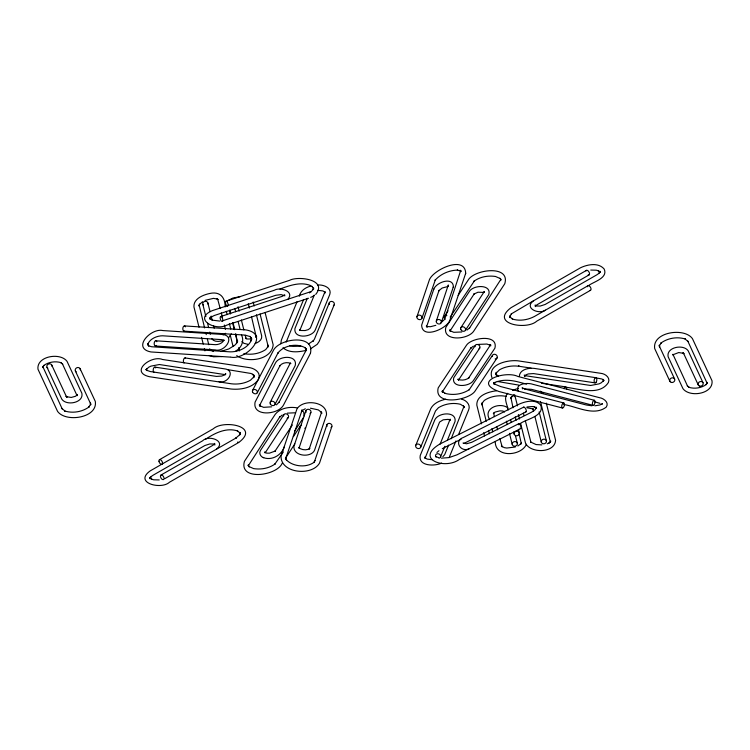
<?xml version="1.0" encoding="UTF-8"?>
<svg xmlns="http://www.w3.org/2000/svg" width="750" height="750" viewBox="0 0 750 750"><rect width="100%" height="100%" fill="white"/><g stroke="black" fill="none" stroke-linecap="round" stroke-linejoin="round"><path stroke-width="1.12" d="M441.394 322.312L453.394 286.734C453.019 276.188 435.741 282.422 433.659 289.528M223.856 340.144L223.978 340.022C222.787 343.087 218.513 344.719 215.475 344.672L155.897 340.8M284.644 295.369L284.7 294.769L282.478 296.25L220.706 316.547M433.847 288.984L421.641 325.134C422.1 339.675 446.381 328.744 449.662 320.803L465.694 273.281C465.028 254.831 433.341 269.672 429.413 279.769L416.916 316.819M299.906 330.206L314.306 295.078A2.625 2.212 22.3 0 1 313.978 295.566M199.05 305.428L199.125 304.856L204.591 327.919M237.441 341.531L237.356 342.103L235.8 333.853M258.853 378.047C260.916 371.878 253.622 367.922 248.456 367.491L185.034 357.919M305.503 351.637L306.253 349.041L306.112 350.184L305.728 348.281L306.272 349.294L304.913 347.597L305.372 347.897C297.159 342.797 283.312 345.413 277.706 353.353L278.006 352.913L257.25 392.784M305.653 351.094L278.962 402.459L279.262 402.019L276.412 404.869M274.913 404.559L295.219 365.559C297.853 354.637 278.981 355.463 275.409 363.094L255.084 402.122C252.103 417.103 278.484 414.984 283.584 404.906L310.406 353.409C315.131 333.6 279.225 338.409 273.375 350.466L252.534 390.487M310.556 352.875L310.406 353.409M258.469 379.434L258.628 378.881M304.069 415.959L303.806 412.35L301.791 409.903M484.172 292.059L484.341 291.488L460.791 327.816M500.709 279.947L500.878 279.375L469.444 328.172L469.744 327.731L466.988 330.094M524.578 375.928L524.241 375.038L525.347 375.759L525.769 374.897L528.337 373.922L533.522 373.584L595.144 382.884M526.462 444.244C521.334 456.038 495.347 458.222 495.253 441.853M305.963 410.597L293.962 446.184C292.8 456.038 310.463 458.306 314.484 450.422L326.503 414.797C327.244 401.316 303 398.672 296.925 409.022L281.062 456.019C280.387 473.269 311.728 476.447 319.491 463.163L331.819 426.637M310.837 412.538L298.988 448.238L298.744 447.45C301.125 450.122 307.191 450.684 309.881 448.35L309.159 449.175L321.534 412.275L321.778 413.4L321.178 412.013L321.534 412.434L318.328 409.894L310.425 408.197M326.944 424.697L314.672 461.062L314.981 460.566L313.753 462.525L314.184 462.178C306.619 468.047 292.753 466.753 286.247 459.741L286.594 460.153L285.741 458.175L285.984 459.3L286.134 457.219L285.994 457.791L301.734 411.122L301.434 411.609L302.213 410.363L301.791 410.709L305.316 408.759M421.837 318.488A2.625 2.241 18.6 0 0 419.184 315.094A2.625 2.241 18.6 0 0 417.384 318.553A2.625 2.241 18.6 0 0 421.837 318.488L435.328 279.891L435.019 280.294C440.653 273.9 449.297 270.244 457.772 270.094L457.284 270.038L460.903 271.2L460.116 270.262L460.856 271.631L460.716 270.413L444.778 319.003M426.609 326.672L439.069 290.325L438.544 291.309M436.284 321.197L448.294 284.981L448.472 286.238M453.206 287.297L453.394 286.734M465.506 273.844L465.694 273.281M265.097 452.944L288.403 417.291M297.122 301.556L281.344 340.106L280.8 343.753M299.316 296.203C300.516 290.794 305.438 287.484 310.5 286.153M286.181 342.113L303.6 299.559M307.322 298.322L294.928 328.584C293.494 339.094 311.681 337.575 315.141 330.225L329.756 294.516C332.194 287.644 322.95 284.344 317.625 285.056M329.4 302.606L314.475 339.075L313.106 341.137L313.397 340.706L308.456 343.997M334.181 304.772L319.191 341.381L317.231 344.316L310.538 348.816M415.819 445.228L430.809 408.619C433.659 403.125 439.903 400.566 445.603 399.234M420.6 447.394A2.625 2.212 22.3 0 0 417.834 444.028A2.625 2.212 22.3 0 0 416.194 447.506A2.625 2.212 22.3 0 0 420.6 447.394L435.525 410.925L438.469 407.681C444.966 403.781 453.066 402.45 460.444 404.288L463.8 406.416L463.463 405.938L464.156 407.625L463.959 406.453L451.191 438.741M440.1 444.159L450.169 419.147L450.366 420.328L448.172 419.353L443.184 419.831L439.584 422.072L425.053 458.212L424.856 457.031L425.334 458.203L424.997 457.725L427.106 459.084L432.262 459.694M440.466 457.078L444.891 446.269M447.553 439.791L455.072 421.416C456.506 410.906 438.319 412.425 434.859 419.775L420.244 455.484C418.106 466.462 435.094 466.378 441.656 463.069M448.575 445.125L444.656 454.697L442.856 456.656M449.372 457.003L455.944 440.944M458.578 434.522L468.656 409.894C470.831 404.916 466.247 400.106 461.531 399.178M231.319 333.816L228.909 337.397M198.797 305.953L199.744 303.984M236.438 343.603L237.694 341.006M270.206 402.262L290.372 362.944L290.569 363.497M518.925 365.428L518.409 366.094M283.772 414.844L260.447 450.459C258.675 453.253 260.653 456.956 263.709 457.706M292.378 424.978L274.95 451.275L275.344 450.994L269.503 453.159L266.653 453.159L264.572 452.025L264.919 452.512M284.428 446.625C281.512 455.241 271.959 460.884 263.241 457.575M294.525 431.212L303.356 417.722M283.35 451.95L274.856 464.109L275.25 463.837C269.147 468.366 261.056 469.762 253.641 468.609L248.906 466.528L249.366 466.856L248.156 465.262L248.691 466.322L248.466 464.559L248.306 465.731L279.75 416.934L279.441 417.375L282.206 415.012M293.391 436.622L300.291 426.084M282.225 463.163C277.2 475.781 238.828 481.256 244.416 461.372L275.222 414.337C280.172 408.009 289.425 406.566 296.944 407.812M285.384 458.353L294.834 443.916M445.116 319.341A2.625 2.119 33.2 0 1 444.272 316.575L448.059 310.8M458.137 295.406L468.216 280.012C474.225 269.409 510.562 264.506 504.778 283.725L473.972 330.769C468.619 339.853 442.172 341.944 445.828 327.375L469.181 291.731C472.987 284.719 491.972 284.044 488.738 294.647L465.413 330.262M450.15 317.1L474.328 280.988L473.944 281.259C480.047 276.731 488.128 275.334 495.553 276.488L500.278 278.578L499.828 278.241M475.153 345.553L453.741 377.831C451.153 388.2 469.603 386.953 473.475 380.466L494.916 348.15C498.534 333.703 471.441 337.575 466.491 345.225L438.206 387.863C433.641 406.238 469.003 400.584 475.144 390.956L497.128 357.816M458.466 380.119L479.784 347.981M492.497 355.387L469.144 389.803L469.547 389.503C462.459 394.275 453.094 395.587 444.9 393.328L445.35 393.497L442.219 391.294L442.734 392.391L442.397 390.806L442.219 392.016L471.028 347.794L470.719 348.263L473.334 346.144M258.141 379.903C252.113 388.134 240.544 389.925 230.991 389.016L149.428 376.706C129.206 372.056 151.294 354.816 162.478 359.484L224.278 368.812C236.194 369.966 228.047 384.122 219.075 381.731M311.887 290.869L313.331 289.116L313.116 289.659L313.566 287.869L313.65 289.069L311.906 286.256L312.3 286.613M315.684 294.441C327.956 279.525 298.022 275.719 289.613 280.322L226.031 301.219M288.056 299.1C294.722 291.281 279.994 286.716 274.378 290.241L212.428 310.594C192.516 318.872 215.475 331.425 226.772 325.125L308.531 298.256M47.006 367.312L61.828 399.206C66.6 406.219 83.944 402.778 81.862 393.253L67.022 361.312C60.122 352.116 36.375 356.137 37.978 369.225L57.553 411.356C65.634 422.831 97.931 418.022 95.306 401.428L80.091 368.681M216.619 449.034C226.641 440.981 208.528 434.513 202.613 440.803L150.206 470.887C133.491 482.869 161.194 490.059 169.481 482.231L238.65 442.528M239.025 442.266C260.503 425.963 223.275 419.597 213.319 428.794L159.534 459.666M588.713 285.478C593.513 281.784 608.362 278.044 604.153 269.006C598.444 262.294 587.531 264.403 580.519 267.769L510.975 307.734C489.497 324.037 526.725 330.403 536.681 321.206L590.466 290.334M702.994 382.688L688.172 350.794C683.4 343.781 666.056 347.222 668.137 356.747L682.978 388.688C689.878 397.884 713.625 393.863 712.022 380.775L692.447 338.644C684.366 327.169 652.069 331.978 654.694 348.572L669.909 381.319M199.519 304.444L202.613 301.688M236.662 343.144L234.722 345.3L228.759 348.966L220.978 351.366M438.75 290.738L442.2 288.019L448.275 286.406L447.797 286.359M444.488 319.491L440.972 322.678M507.769 393.291C502.978 397.913 507.45 404.812 508.172 410.016M255.787 337.416L256.65 336.375L256.275 337.106L251.55 316.903M463.884 443.494L526.116 411.788M436.931 452.466L438.956 450.694M225.647 333.3L223.041 334.969M235.791 350.981C241.434 347.822 244.622 340.941 241.444 334.856M588.056 285.684L534.394 316.491C527.681 320.006 519.497 321.347 512.194 318.966L512.653 319.097L509.522 316.603L510.056 317.662L509.719 315.909L509.559 317.081L511.528 313.716L511.134 313.997L533.147 300.984M673.359 354.469L672.966 354.75L678.741 352.547L683.719 353.353L682.819 352.847L683.878 353.738L683.541 353.259L698.288 385.003M236.372 437.766L235.781 438.197L240.113 434.353L239.794 434.812L240.441 432.919L240.281 434.091L239.944 432.338L240.478 433.397L237.347 430.903L237.806 431.034C226.425 427.144 214.763 433.116 205.481 439.322M227.334 300.778L233.053 297.984L240.131 296.681M517.866 445.997L521.016 443.672L520.706 444.113L521.438 442.781L521.269 443.344L519.075 433.744M161.044 475.012L212.972 445.247L214.678 443.381L214.903 444.984L213.047 444L209.803 443.944L204.909 445.509L153.066 475.228L150.928 476.747L151.331 476.466L150.028 478.697L150.188 477.516L150.422 478.725L149.897 477.666L151.959 479.325L151.5 479.194L153.741 479.812L159.253 479.934M236.109 437.963L164.887 478.603M586.538 270.338L534.15 300.422C523.003 307.547 538.416 314.991 545.381 310.153M588.956 274.988L537.028 304.753L535.322 306.619L535.097 305.016L536.953 306L540.197 306.056L545.091 304.491L596.934 274.772L599.072 273.253L598.669 273.534L599.972 271.303L599.812 272.484L599.578 271.275L600.103 272.334L598.041 270.675L598.5 270.806L596.259 270.188L590.747 270.066M523.772 407.091L463.481 437.419C453.347 440.897 460.744 453 469.369 448.669M442.284 448.697L461.062 439.247M518.663 423.788L456.919 454.847L449.062 457.584L441.384 458.175M519.666 424.05C524.503 419.391 545.222 416.503 540.628 405C535.378 398.934 525.769 401.25 519.384 404.044L439.8 444.075C414.769 458.878 444.319 469.959 459.122 459.609L521.006 428.475M512.447 390.281L518.353 388.35M514.819 394.931L511.247 397.228L511.622 396.816L510.572 398.559L510.9 397.416L513.009 407.794M547.247 443.831L549.366 442.847L548.944 443.062L550.734 441.122L550.397 442.266L540.478 401.4M310.209 291.872L222.703 320.738M310.678 297.356L312.356 296.653M255.122 343.491C258.384 342.469 262.359 339.834 261.684 335.897L256.416 314.803M205.078 300.366L213.384 298.369L217.266 298.978L216.797 298.725L218.062 299.569L217.659 299.147L220.209 308.503M279.928 289.022C289.472 285.6 300.197 281.559 310.266 285.431L311.484 286.163M435.844 325.322L430.491 326.709L426.9 326.541L427.425 326.775L426.272 326.109L426.731 326.522M515.325 447.009L506.794 448.041L504.291 447.638L501.403 446.044L502.2 446.859L499.828 438.6M223.012 340.594C219.375 341.653 213.9 342.3 211.603 338.484M306.262 350.363C298.762 352.106 289.219 353.297 282.994 347.738M271.65 406.828L263.588 407.334L259.819 405.741L260.269 406.041L259.322 404.85L259.875 405.863L259.603 404.55L259.462 405.694L280.041 365.531L279.741 365.963C281.681 362.766 287.747 361.641 290.831 363.619L290.381 363.319M461.794 331.978L453.788 332.316L450.188 330.769L450.647 331.097L449.803 329.991L450.338 331.05L450.178 329.822L450.019 330.994L474.234 293.831L473.841 294.103L477.984 292.219L484.181 292.425L483.713 292.294M287.4 413.128L295.397 412.781M478.463 344.381L486.891 344.044L490.266 345.244L489.834 344.887L490.744 345.872L490.65 344.662L468.469 378.291L469.237 377.447C466.491 380.175 461.616 380.766 458.072 379.359L458.991 379.809L457.997 379.181L458.334 379.688M526.969 406.95L532.481 406.519L534.769 406.913L534.3 406.819L536.541 408.263L535.913 407.259L536.269 408.441L536.316 407.259L535.266 409.613L531.731 412.106L471.703 442.303L466.594 443.784L463.069 443.016L463.463 443.466M251.831 338.916L247.397 339.019L245.512 338.062L246.309 338.878L245.231 335.409M496.575 390.769C488.794 391.697 476.325 395.241 476.822 405.122L481.5 423.834M524.522 388.988L531.337 389.306L592.95 405.319M594.872 405.806L599.963 404.972L602.409 403.566L601.95 404.503M221.859 356.541L213.45 356.775L209.213 355.547M300.797 346.191L292.913 346.397L289.556 345.712M230.475 357.056C245.325 360.787 271.303 334.35 245.897 329.906L184.519 325.922M526.847 407.775L532.941 408.891L532.5 408.684L533.278 409.312L532.884 408.909L533.625 411.375M541.828 444.891L536.053 444.553L530.559 442.013L530.962 442.416L525.356 420.853M219.787 321.084L212.213 320.138L209.831 318.431L210.122 318.947L209.756 317.747L209.831 318.938L210.938 317.016L210.6 317.419L214.162 315.544L275.841 295.275L281.081 294.6L284.85 295.828M317.738 290.306L322.894 290.916L325.003 292.275L324.666 291.797L325.144 292.969L324.947 291.788L310.416 327.928L308.344 329.606L305.147 330.544L300.825 330.487L299.634 329.672L299.822 330.253M184.041 331.144L245.213 335.109L250.294 336.675L249.881 336.337L251.325 337.978L251.016 337.5L251.559 339.534L251.475 338.438L251.081 340.809L251.288 340.341C247.856 348.028 238.134 352.003 230.194 351.853L151.65 346.753L148.406 345.741L148.828 346.078L147.75 344.016L147.844 345.113L148.116 343.453L147.909 343.922C150.206 338.578 157.191 335.738 162.591 335.794L222.037 339.656L224.072 340.425M155.419 346.012L215.203 349.894C224.559 352.622 236.081 336.281 222.713 334.453L162.872 330.572C151.097 327.647 131.456 348.234 150.966 351.956L229.913 357.084M518.137 366.178C511.762 365.428 505.125 366.628 499.519 369.788L495.966 373.322L496.453 372.3L495.966 374.166L496.453 375.281L495.956 373.566L497.391 375.75L496.95 375.422L498.544 376.228M591.956 405.806L586.425 405.019L524.916 389.034L522.141 387.722L522.628 388.894M238.584 442.359L237.544 442.078M595.781 377.691L534 368.363C528.581 367.762 519.806 369.488 519.338 376.163M518.522 366.197L531.112 368.1M596.353 377.953L602.034 379.012L603.862 380.466L603.337 379.416L603.337 381.291L603.816 380.269L601.406 382.706L599.091 383.859L590.634 385.481L524.906 375.637M541.444 383.231L565.603 386.878M565.781 387.234C578.391 388.612 599.4 396.375 608.409 382.481C610.575 377.494 605.016 373.584 600.572 373.294L519.009 360.984C509.297 359.297 487.031 363.872 491.925 377.644M518.841 385.116L497.259 381.45M228.112 369.722L251.1 373.5L253.05 374.578L252.609 374.25L254.044 376.434L253.547 374.719L254.081 375.769L253.547 377.7L254.034 376.678L250.481 380.212C244.762 383.456 237.975 384.591 231.478 383.803L150.216 371.531L146.719 370.266L147.159 370.594L146.137 369.534L146.484 370.012M154.856 367.116L216.478 376.416L221.662 376.078L224.231 375.103L225.75 373.603L225.431 374.541M248.128 344.372L243.881 343.303L241.828 341.588M243.853 353.616C251.269 355.134 259.369 353.775 265.706 349.584L268.087 346.491L267.919 347.053L267.975 345.066L267.984 345.675L260.062 313.959M506.147 396.384C498.731 394.866 490.631 396.225 484.294 400.416L481.912 403.509L482.081 402.947L482.025 404.934L482.016 404.325L486.262 421.312M516.122 381.431C509.156 379.922 501.731 379.481 494.747 382.575L495.234 382.312L493.659 383.578L494.372 382.584L493.819 383.934L493.884 382.669L494.316 384.066L493.706 383.006L495.169 384.413L494.709 384.103L500.578 386.541L563.841 402.984A2.625 1.219 -75.4 0 1 563.644 407.213A2.625 1.219 -75.4 0 1 561.731 406.256A2.625 1.219 -75.4 0 1 563.841 402.984M594.487 400.331A2.625 1.219 -75.4 0 0 592.378 403.594A2.625 1.219 -75.4 0 0 594.291 404.55A2.625 1.219 -75.4 0 0 594.487 400.331L532.716 384.272C527.7 382.425 514.359 383.475 518.372 391.369M516.516 381.506L526.669 384.141M594.384 401.737L600 403.359M563.681 404.494C576.478 406.397 593.906 416.663 606.272 407.091C609.478 402.506 603.581 398.222 599.456 397.669L517.903 376.472C505.894 370.284 471.469 381.328 498.891 391.5L562.303 407.981M213.328 351.375L210.206 349.922L210.609 350.344L209.709 348.769M436.266 456.694L438.647 457.716M225.619 374.709L159.366 364.519L150.909 366.141L148.594 367.294L146.184 369.731L146.662 368.709L146.334 369.994L146.325 369.394M236.7 355.622C247.444 363.281 271.65 360.122 273.178 344.878L265.2 312.947M507.844 407.944C500.353 401.803 482.484 408.047 489.703 419.653M540.309 391.172L543.113 393.562M513.769 394.725L515.344 397.406L517.5 405.863M427.059 327.047L426.544 326.1L426.703 326.7M674.616 379.003L659.475 346.406L659.653 346.978L659.344 345.056L659.175 346.238L661.247 342.863L660.853 343.134C667.744 338.025 677.297 336.45 685.462 339.066L685.003 338.925L688.153 341.578L687.806 341.1L707.269 383.578L707.428 382.406L706.069 384.637L706.462 384.366C701.522 388.022 694.669 389.156 688.809 387.281L689.278 387.422L687.272 385.753L687.619 386.241L672.938 354.328L672.947 354.928M75.384 370.997L90.525 403.594L90.347 403.022L90.656 404.944L90.825 403.762L88.753 407.137L89.147 406.866C82.256 411.975 72.703 413.55 64.538 410.934L64.997 411.075L61.847 408.422L62.194 408.9L42.731 366.422L42.572 367.594L43.931 365.363L43.537 365.634C48.478 361.978 55.331 360.844 61.191 362.719L60.722 362.578L62.728 364.247L62.381 363.759L77.062 395.672L77.222 394.491L75.638 396.234L71.259 397.453L66.281 396.647L67.181 397.153L66.122 396.262L66.459 396.741L51.712 364.997M500.681 279.347L500.503 278.775L500.719 280.547M503.944 411.291L504.488 411.938L502.603 410.981L499.875 410.869L495.047 412.097L493.35 413.625L493.725 412.894L494.334 416.597M253.181 302.025L254.194 305.925M546.3 403.116L555.591 440.278C554.831 453.253 530.934 453.562 525.6 443.438L520.613 423.459M539.147 411.9L546.356 440.719M535.003 416.887L541.341 442.247M523.425 413.156L523.978 415.35M518.391 414.581L519.497 419.016M515.269 416.85L516.122 420.253M518.391 429.309L519.234 432.703M515.428 435.656L517.369 443.419A2.625 2.306 -14 0 1 513.825 446.1A2.625 2.306 -14 0 1 513.169 442.162A2.625 2.306 -14 0 1 517.369 443.419M510.647 419.925L511.191 422.128M513.675 432.037L514.219 434.241M506.419 421.209L507.253 424.519M509.456 433.341L512.212 444.366M496.8 426.497L497.625 429.797M491.925 428.541L492.75 431.869M488.522 430.378L489.375 433.772M483.703 432.647L484.528 435.947M248.25 303.703L249.347 308.1M238.069 306.731L239.166 311.147M241.369 319.969L243.853 329.887M234.844 308.438L235.669 311.737M238.144 321.647L240.075 329.353M229.856 310.069L230.709 313.472M232.969 322.528L234.666 329.325M229.528 310.659L230.363 314.016M232.603 322.959L234.281 329.672M235.397 334.144L237.347 341.972M238.744 347.559L239.588 350.916M225.197 306.881C225.103 296.803 219.581 291.262 209.775 293.475C203.203 294.853 193.266 298.744 193.95 306.947L199.022 327.216M226.303 311.316L227.137 314.644M229.359 323.522L230.747 329.072M230.25 335.128L233.062 346.397M221.306 312.9L222.413 317.297M224.334 324.994L225.431 329.4M207.844 302.831L210.047 311.653M211.153 316.069L212.259 320.475M213.637 325.988L214.181 328.2M202.838 304.378L205.884 316.575M207.544 323.222L208.659 327.656M209.766 332.091L210.319 334.303M205.706 332.391L206.269 334.631M207.384 339.103L208.781 344.691M201.553 337.359L203.241 344.109M204.366 348.619L204.928 350.869M523.509 407.606A2.625 0.919 63.3 0 1 525.769 409.05A2.625 0.919 63.3 0 1 525.544 411.666M518.419 424.753A2.625 0.919 63.3 0 1 519.591 424.2A2.625 0.919 63.3 0 1 521.25 427.519A2.625 0.919 63.3 0 1 520.078 428.072M564.103 388.753A2.625 1.303 -81.4 0 1 565.772 386.906A2.625 1.303 -81.4 0 1 566.597 389.531M474.984 346.716A2.625 2.212 33.6 0 1 478.416 344.766A2.625 2.212 33.6 0 1 478.997 348.825M492.328 356.55A2.625 2.212 33.6 0 1 495.759 354.6A2.625 2.212 33.6 0 1 496.341 358.659M495.778 358.875A2.625 2.212 33.6 0 1 495.15 358.941M436.069 457.2A2.625 2.212 22.3 0 1 436.669 453.966A2.625 2.212 22.3 0 1 440.334 455.156A2.625 2.212 22.3 0 1 439.106 458.184M444.272 316.575A2.625 2.119 33.2 0 1 446.859 315.619M439.781 323.944A2.625 2.241 18.6 0 1 436.256 321.394A2.625 2.241 18.6 0 1 440.072 319.866A2.625 2.241 18.6 0 1 440.372 323.709M586.031 270.919A2.625 1.425 60.1 0 1 589.078 272.128A2.625 1.425 60.1 0 1 588.122 274.941M587.466 286.744A2.625 1.425 60.1 0 1 590.231 286.894A2.625 1.425 60.1 0 1 590.081 290.391M313.519 295.941A2.625 2.212 22.3 0 1 312.938 296.184M309.534 292.922A2.625 2.212 22.3 0 1 311.541 291.722M329.438 304.341A2.625 2.212 22.3 0 1 330.572 301.575A2.625 2.212 22.3 0 1 333.938 302.662A2.625 2.212 22.3 0 1 333.384 305.625M162.628 479.616A2.625 1.425 60.1 0 1 160.472 475.903A2.625 1.425 60.1 0 1 163.097 476.044A2.625 1.425 60.1 0 1 163.463 479.662M306.066 412.341A2.625 2.241 18.6 0 1 307.097 409.5A2.625 2.241 18.6 0 1 310.509 410.428A2.625 2.241 18.6 0 1 310.078 413.438M327.047 426.441A2.625 2.241 18.6 0 1 328.069 423.6A2.625 2.241 18.6 0 1 331.491 424.528A2.625 2.241 18.6 0 1 331.05 427.538M156.506 345.413A2.625 1.453 -86.3 0 1 154.462 345.094A2.625 1.453 -86.3 0 1 154.809 341.4A2.625 1.453 -86.3 0 1 156.853 341.719M184.425 331.106A2.625 1.453 -86.3 0 1 182.953 327.638A2.625 1.453 -86.3 0 1 185.475 326.841M283.631 415.969A2.625 2.119 33.2 0 1 285.497 413.784A2.625 2.119 33.2 0 1 288.441 415.763A2.625 2.119 33.2 0 1 287.091 418.294M300.15 427.209A2.625 2.119 33.2 0 1 301.603 425.081M305.072 427.987A2.625 2.119 33.2 0 1 304.913 428.531M203.531 305.372A2.625 2.306 -14 0 1 204.628 301.416A2.625 2.306 -14 0 1 207.863 304.031M47.831 368.175A2.625 2.288 -24.9 0 1 48.338 364.106A2.625 2.288 -24.9 0 1 51.909 366.178M76.209 371.859A2.625 2.288 -24.9 0 1 76.716 367.791A2.625 2.288 -24.9 0 1 80.287 369.862M221.653 321.356A2.625 1.116 71.8 0 1 220.172 317.484A2.625 1.116 71.8 0 1 222.028 317.541A2.625 1.116 71.8 0 1 222.544 321.384M227.625 306.216A2.625 1.116 71.8 0 1 225.544 303.141A2.625 1.116 71.8 0 1 226.912 301.613A2.625 1.116 71.8 0 1 228.056 305.728M154.219 372.309A2.625 1.303 -81.4 0 1 153.45 368.672A2.625 1.303 -81.4 0 1 155.691 367.913M184.069 363.019A2.625 1.303 -81.4 0 1 183.534 359.794A2.625 1.303 -81.4 0 1 185.363 358.022M524.766 376.088L524.578 375.525L524.766 376.088M699.694 386.109A2.625 2.288 -24.9 0 0 703.172 383.259A2.625 2.288 -24.9 0 0 699.047 382.162A2.625 2.288 -24.9 0 0 699.694 386.109M671.325 382.425A2.625 2.288 -24.9 0 0 674.803 379.575A2.625 2.288 -24.9 0 0 670.669 378.478A2.625 2.288 -24.9 0 0 671.325 382.425M596.166 382.162A2.625 1.303 -81.4 0 0 596.109 377.784A2.625 1.303 -81.4 0 0 594.113 380.906A2.625 1.303 -81.4 0 0 596.166 382.162M542.569 443.578A2.625 2.306 -14 0 0 546.45 441.319A2.625 2.306 -14 0 0 542.512 439.566A2.625 2.306 -14 0 0 542.569 443.578M515.456 435.562A2.625 2.306 -14 0 0 519.328 433.303A2.625 2.306 -14 0 0 515.4 431.55A2.625 2.306 -14 0 0 515.456 435.562M460.828 329.531A2.625 2.119 33.2 0 0 465.103 330.712A2.625 2.119 33.2 0 0 463.369 326.859A2.625 2.119 33.2 0 0 460.828 329.531M158.981 461.297A2.625 1.425 60.1 0 0 161.944 464.316A2.625 1.425 60.1 0 0 161.297 460.369A2.625 1.425 60.1 0 0 158.981 461.297M270.272 403.931A2.625 2.081 27.5 0 0 274.613 405A2.625 2.081 27.5 0 0 272.803 401.297A2.625 2.081 27.5 0 0 270.272 403.931M252.609 392.156A2.625 2.081 27.5 0 0 256.941 393.225A2.625 2.081 27.5 0 0 255.131 389.522A2.625 2.081 27.5 0 0 252.609 392.156"/></g></svg>
